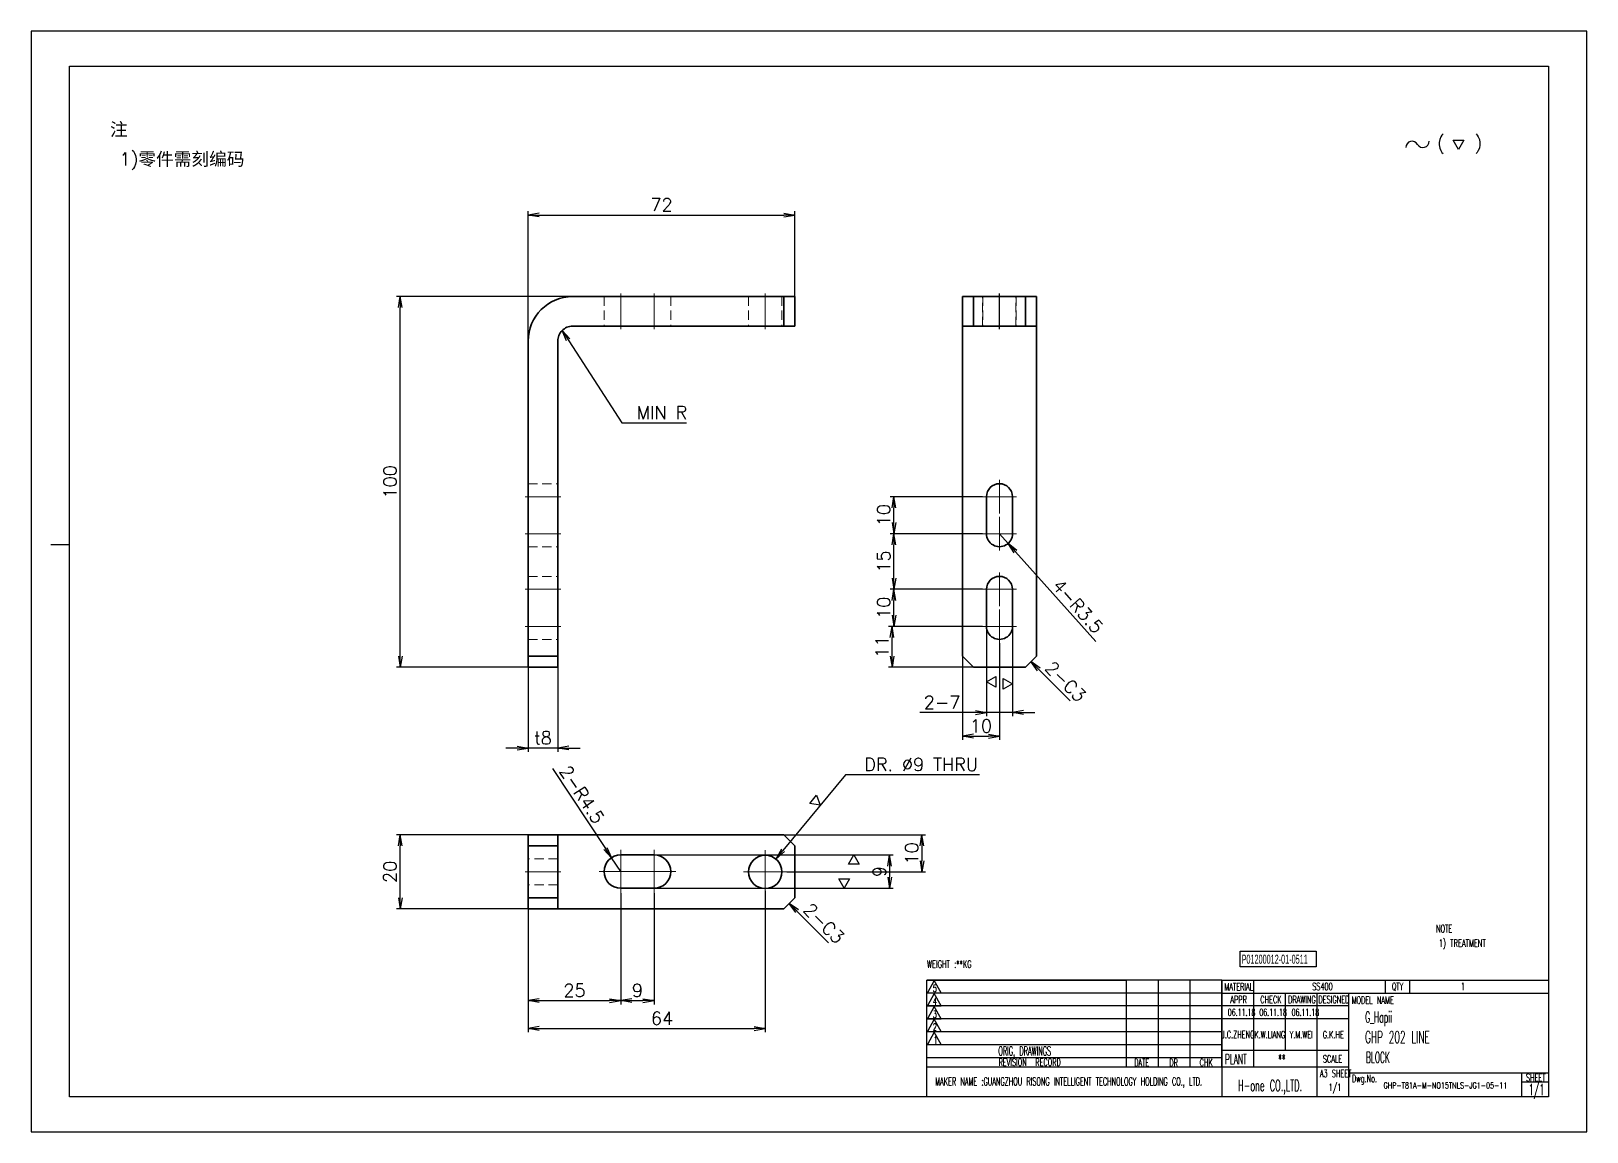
# Model space of a CAD drawing. Header units: millimetres. Extents: x 9439 to 18429, y 1498 to 3280.
# Drawn here: x 15375.5 to 15795.5, y 1498.1 to 1795.1 of the extents above; entities that cross this region are included whole.
import ezdxf
from ezdxf.enums import TextEntityAlignment as Align

# ---------------------------------------------------------------- set-up
doc = ezdxf.new("R2010")
doc.units = ezdxf.units.MM
doc.linetypes.add('CENTER-HOKUTO', pattern=[23, 20, -1, 1, -1])
doc.linetypes.add('HIDDEN-HOKUTO', pattern=[3.8, 2.5, -1.3])
doc.layers.add('AM_7', color=2, linetype='CENTER-HOKUTO', lineweight=30)
doc.layers.add('AM_HID', color=1, linetype='HIDDEN-HOKUTO', lineweight=25)
doc.layers.add('title_frame', color=7, linetype='Continuous')
doc.layers.add('word_dim', color=253, linetype='Continuous')
doc.styles.add('MX_NOTE_STANDARD', font='txt.shx', dxfattribs={"bigfont": 'bigfont.shx'})
doc.styles.get("Standard").update_dxf_attribs({"font": 'romans.shx', "bigfont": 'bigfont.shx'})
doc.dimstyles.new('RS1-1', dxfattribs={"dimtxt": 3.5, "dimasz": 3, "dimexe": 1, "dimexo": 0, "dimgap": 1, "dimtad": 3, "dimdsep": 46, "dimtxsty": 'Standard', "dimblk1": 'OPEN', "dimblk2": 'OPEN', "dimsah": 1, "dimcen": 0, "dimclrd": 256, "dimclre": 256, "dimclrt": 3, "dimazin": 2, "dimtfac": 1, "dimtmove": 0, "dimatfit": 3, "dimldrblk": 'OPEN', "dimfxl": 0, "dimtolj": 1, "dimtzin": 0, "dimarcsym": 0})

# ---------------------------------------------------------------- blocks, each defined once
blk = doc.blocks.new('A$C404331B6')
at = {"layer": 'title_frame'}
for p, q in [((0, -31.5), (0, 0)), ((0, 0), (53.9, 0)), ((79.62, 0), (0, 0)), ((53.9, -23.5), (53.9, 0)), ((62.48, -23.5), (62.48, 0)), ((62.48, -23.5), (62.48, 0)), ((71.05, -23.5), (71.05, 0)), ((71.05, -23.5), (71.05, 0)), ((79.62, 0), (79.62, -31.5)), ((79.62, 0), (167.83, 0)), ((88.2, -23.5), (88.2, 0)), ((123.73, 0), (123.73, -3.5)), ((130.3, 0), (130.3, -3.5)), ((53.9, -3.5), (0, -3.5)), ((79.62, -3.5), (0, -3.5)), ((1.98, -0.12), (0.1, -3.45)), ((0.1, -3.45), (3.86, -3.45)), ((1.98, -3.6), (0.1, -6.92)), ((3.86, -3.45), (1.98, -0.12)), ((3.86, -6.92), (1.98, -3.6)), ((79.62, -3.5), (167.83, -3.5)), ((96.78, -18.9), (96.78, -3.5)), ((105.35, -31.5), (105.35, -3.5)), ((113.92, -31.5), (113.92, -3.5)), ((53.9, -7), (0, -7)), ((79.62, -7), (0, -7)), ((0.1, -6.92), (3.86, -6.92)), ((1.98, -7.13), (0.1, -10.45)), ((3.86, -10.45), (1.98, -7.13)), ((113.92, -7), (79.62, -7)), ((53.9, -10.5), (0, -10.5)), ((79.62, -10.5), (0, -10.5)), ((0.1, -10.45), (3.86, -10.45)), ((1.98, -10.54), (0.1, -13.87)), ((3.86, -13.87), (1.98, -10.54)), ((113.92, -10.5), (79.62, -10.5)), ((53.9, -14), (0, -14)), ((79.62, -14), (0, -14)), ((0.1, -13.87), (3.86, -13.87)), ((1.98, -14.07), (0.1, -17.4)), ((3.86, -17.4), (1.98, -14.07)), ((53.9, -17.5), (0, -17.5)), ((79.62, -17.5), (0, -17.5)), ((53.9, -21), (0, -21)), ((79.62, -21), (0, -21)), ((0.1, -17.4), (3.86, -17.4)), ((79.62, -18.9), (113.92, -18.9)), ((79.62, -23.5), (0, -23.5)), ((113.92, -23.5), (79.62, -23.5)), ((113.92, -25), (167.83, -25)), ((160.48, -25), (160.48, -31.5)), ((160.48, -27.5), (167.83, -27.5)), ((167.83, -31.5), (0, -31.5))]:
    blk.add_line(p, q, dxfattribs=at)
at = {"layer": 'title_frame', "color": 3, "style": 'MX_NOTE_STANDARD', "width": 0.5341}
for s, height, p in [('5', 1.92, (1.59, -3.22)), ('MATERIAL', 1.973, (80.3, -2.79)), ('QTY', 1.973, (125.5, -2.7)), ('4', 1.92, (1.59, -6.7)), ('3', 1.92, (1.59, -10.23)), ('APPR', 1.973, (81.89, -6.26)), ('CHECK', 1.973, (89.99, -6.26)), ('DRAWING', 1.973, (97.51, -6.26)), ('DESIGNED', 1.973, (105.7, -6.26)), ('MODEL NAME', 1.973, (114.63, -6.41)), ('2', 1.92, (1.59, -13.64)), ('1', 1.92, (1.78, -17.17)), ('ORIG, DRAWINGS', 2.4112, (19.27, -20.34)), ('PLANT', 2.74, (80.46, -22.73)), ('SCALE', 1.973, (106.88, -22.28)), ('REVISION  RECORD', 1.9728, (19.32, -23.18)), ('DATE', 1.973, (55.94, -23.26)), ('DR', 1.973, (65.43, -23.27)), ('CHK', 1.973, (73.61, -23.23)), ('MAKER NAME :GUANGZHOU RISONG INTELLIGENT TECHNOLOGY HOLDING CO., LTD.', 2.16, (2.22, -28.43)), ('Dwg.No.', 1.973, (114.71, -27.52)), ('SHEET', 1.973, (161.71, -27.29))]:
    blk.add_text(s, height=height, dxfattribs=at).set_placement(p)
blk = doc.blocks.new('shiage0')
at = {"layer": 'word_dim', "color": 3, "linetype": 'Continuous'}
for centre, start, end in [((1.69, 0), 30, 180), ((4.61, 1.69), 210, 0)]:
    blk.add_arc(centre, 1.69, start, end, dxfattribs=at)
blk = doc.blocks.new('12')
at = {"layer": 'title_frame', "color": 3, "linetype": 'Continuous'}
blk.add_lwpolyline([(20.46, 3.03), (19.01, 5.53), (21.9, 5.53)], close=True, dxfattribs=at)
blk.add_blockref('shiage0', (6.23, 3.56), dxfattribs=at)
blk.add_text('(   )', height=3.5, dxfattribs=at).set_placement((14.64, 3.08))
blk = doc.blocks.new('_Open')
at = {"color": 0, "lineweight": -2}
for p, q in [((-1, 0.17), (0, 0)), ((-1, -0.17), (0, 0)), ((0, 0), (-1, 0))]:
    blk.add_line(p, q, dxfattribs=at)
blk = doc.blocks.new('*D156')
at = {"layer": 'DEFPOINTS', "color": 0, "linetype": 'Continuous', "ltscale": 2}
for p in [(15475.18, 1723.51), (15525.42, 1723.51), (15513.7, 1623.51)]:
    blk.add_point(p, dxfattribs=at)
at = {"layer": 'word_dim', "linetype": 'Continuous', "lineweight": -2, "ltscale": 2}
for p, q in [((15525.42, 1723.51), (15474.18, 1723.51)), ((15475.18, 1626.51), (15475.18, 1720.51)), ((15513.7, 1623.51), (15474.18, 1623.51))]:
    blk.add_line(p, q, dxfattribs=at)
at = {"layer": 'word_dim', "linetype": 'Continuous', "lineweight": -2, "ltscale": 2, "xscale": 3, "yscale": 3, "zscale": 3}
for p, rotation in [((15475.18, 1723.51), 90), ((15475.18, 1623.51), 270)]:
    blk.add_blockref('_Open', p, dxfattribs=dict(at, rotation=rotation))
at = {"layer": 'word_dim', "color": 3, "linetype": 'Continuous', "ltscale": 2, "insert": (15472.43, 1673.51), "char_height": 3.5, "attachment_point": 5, "rotation": 90}
blk.add_mtext('\\A1;100', dxfattribs=at)
blk = doc.blocks.new('*D157')
at = {"layer": 'DEFPOINTS', "color": 0, "linetype": 'Continuous', "ltscale": 2}
for p in [(15581.7, 1745.51), (15581.7, 1723.51), (15509.7, 1664.8)]:
    blk.add_point(p, dxfattribs=at)
at = {"layer": 'word_dim', "linetype": 'Continuous', "lineweight": -2, "ltscale": 2}
for p, q in [((15509.7, 1664.8), (15509.7, 1746.51)), ((15512.7, 1745.51), (15578.7, 1745.51)), ((15581.7, 1723.51), (15581.7, 1746.51))]:
    blk.add_line(p, q, dxfattribs=at)
at = {"layer": 'word_dim', "linetype": 'Continuous', "lineweight": -2, "ltscale": 2, "xscale": 3, "yscale": 3, "zscale": 3, "rotation": 180}
blk.add_blockref('_Open', (15509.7, 1745.51), dxfattribs=at)
at = {"layer": 'word_dim', "linetype": 'Continuous', "lineweight": -2, "ltscale": 2, "xscale": 3, "yscale": 3, "zscale": 3}
blk.add_blockref('_Open', (15581.7, 1745.51), dxfattribs=at)
at = {"layer": 'word_dim', "color": 3, "linetype": 'Continuous', "ltscale": 2, "insert": (15545.7, 1748.26), "char_height": 3.5, "attachment_point": 5}
blk.add_mtext('\\A1;72', dxfattribs=at)
blk = doc.blocks.new('*D158')
at = {"layer": 'DEFPOINTS', "color": 0, "linetype": 'Continuous', "ltscale": 2}
for p in [(15509.7, 1623.51), (15517.7, 1623.51), (15509.7, 1601.69)]:
    blk.add_point(p, dxfattribs=at)
at = {"layer": 'word_dim', "linetype": 'Continuous', "lineweight": -2, "ltscale": 2}
for p, q in [((15509.7, 1623.51), (15509.7, 1600.69)), ((15517.7, 1623.51), (15517.7, 1600.69)), ((15506.7, 1601.69), (15503.7, 1601.69)), ((15517.7, 1601.69), (15509.7, 1601.69)), ((15520.7, 1601.69), (15523.7, 1601.69))]:
    blk.add_line(p, q, dxfattribs=at)
at = {"layer": 'word_dim', "linetype": 'Continuous', "lineweight": -2, "ltscale": 2, "xscale": 3, "yscale": 3, "zscale": 3}
blk.add_blockref('_Open', (15509.7, 1601.69), dxfattribs=at)
at = {"layer": 'word_dim', "linetype": 'Continuous', "lineweight": -2, "ltscale": 2, "xscale": 3, "yscale": 3, "zscale": 3, "rotation": 180}
blk.add_blockref('_Open', (15517.7, 1601.69), dxfattribs=at)
at = {"layer": 'word_dim', "color": 3, "linetype": 'Continuous', "ltscale": 2, "insert": (15513.7, 1604.44), "char_height": 3.5, "attachment_point": 5}
blk.add_mtext('\\A1;t8', dxfattribs=at)
blk = doc.blocks.new('*D159')
at = {"layer": 'DEFPOINTS', "color": 0, "linetype": 'Continuous', "ltscale": 2}
for p in [(15636.94, 1629.96), (15626.94, 1626.51), (15636.94, 1604.9)]:
    blk.add_point(p, dxfattribs=at)
at = {"layer": 'word_dim', "linetype": 'Continuous', "lineweight": -2, "ltscale": 2}
for p, q in [((15636.94, 1629.96), (15636.94, 1603.9)), ((15626.94, 1626.51), (15626.94, 1603.9)), ((15629.94, 1604.9), (15633.94, 1604.9))]:
    blk.add_line(p, q, dxfattribs=at)
at = {"layer": 'word_dim', "linetype": 'Continuous', "lineweight": -2, "ltscale": 2, "xscale": 3, "yscale": 3, "zscale": 3, "rotation": 180}
blk.add_blockref('_Open', (15626.94, 1604.9), dxfattribs=at)
at = {"layer": 'word_dim', "linetype": 'Continuous', "lineweight": -2, "ltscale": 2, "xscale": 3, "yscale": 3, "zscale": 3}
blk.add_blockref('_Open', (15636.94, 1604.9), dxfattribs=at)
at = {"layer": 'word_dim', "color": 3, "linetype": 'Continuous', "ltscale": 2, "insert": (15631.94, 1607.65), "char_height": 3.5, "attachment_point": 5}
blk.add_mtext('\\A1;10', dxfattribs=at)
blk = doc.blocks.new('*D160')
at = {"layer": 'DEFPOINTS', "color": 0, "linetype": 'Continuous', "ltscale": 2}
for p in [(15607.95, 1634.51), (15632.39, 1634.51), (15629.94, 1623.51)]:
    blk.add_point(p, dxfattribs=at)
at = {"layer": 'word_dim', "linetype": 'Continuous', "lineweight": -2, "ltscale": 2}
for p, q in [((15632.39, 1634.51), (15606.95, 1634.51)), ((15607.95, 1626.51), (15607.95, 1631.51)), ((15629.94, 1623.51), (15606.95, 1623.51))]:
    blk.add_line(p, q, dxfattribs=at)
at = {"layer": 'word_dim', "linetype": 'Continuous', "lineweight": -2, "ltscale": 2, "xscale": 3, "yscale": 3, "zscale": 3}
for p, rotation in [((15607.95, 1634.51), 90), ((15607.95, 1623.51), 270)]:
    blk.add_blockref('_Open', p, dxfattribs=dict(at, rotation=rotation))
at = {"layer": 'word_dim', "color": 3, "linetype": 'Continuous', "ltscale": 2, "insert": (15605.2, 1629.01), "char_height": 3.5, "attachment_point": 5, "rotation": 90}
blk.add_mtext('\\A1;11', dxfattribs=at)
blk = doc.blocks.new('*D161')
at = {"layer": 'DEFPOINTS', "color": 0, "linetype": 'Continuous', "ltscale": 2}
for p in [(15608.45, 1644.51), (15632.39, 1644.51), (15632.39, 1634.51)]:
    blk.add_point(p, dxfattribs=at)
at = {"layer": 'word_dim', "linetype": 'Continuous', "lineweight": -2, "ltscale": 2}
for p, q in [((15632.39, 1644.51), (15607.45, 1644.51)), ((15608.45, 1637.51), (15608.45, 1641.51)), ((15632.39, 1634.51), (15607.45, 1634.51))]:
    blk.add_line(p, q, dxfattribs=at)
at = {"layer": 'word_dim', "linetype": 'Continuous', "lineweight": -2, "ltscale": 2, "xscale": 3, "yscale": 3, "zscale": 3}
for p, rotation in [((15608.45, 1644.51), 90), ((15608.45, 1634.51), 270)]:
    blk.add_blockref('_Open', p, dxfattribs=dict(at, rotation=rotation))
at = {"layer": 'word_dim', "color": 3, "linetype": 'Continuous', "ltscale": 2, "insert": (15605.7, 1639.51), "char_height": 3.5, "attachment_point": 5, "rotation": 90}
blk.add_mtext('\\A1;10', dxfattribs=at)
blk = doc.blocks.new('*D162')
at = {"layer": 'DEFPOINTS', "color": 0, "linetype": 'Continuous', "ltscale": 2}
for p in [(15608.45, 1659.51), (15632.39, 1659.51), (15632.39, 1644.51)]:
    blk.add_point(p, dxfattribs=at)
at = {"layer": 'word_dim', "linetype": 'Continuous', "lineweight": -2, "ltscale": 2}
for p, q in [((15632.39, 1659.51), (15607.45, 1659.51)), ((15608.45, 1647.51), (15608.45, 1656.51)), ((15632.39, 1644.51), (15607.45, 1644.51))]:
    blk.add_line(p, q, dxfattribs=at)
at = {"layer": 'word_dim', "linetype": 'Continuous', "lineweight": -2, "ltscale": 2, "xscale": 3, "yscale": 3, "zscale": 3}
for p, rotation in [((15608.45, 1659.51), 90), ((15608.45, 1644.51), 270)]:
    blk.add_blockref('_Open', p, dxfattribs=dict(at, rotation=rotation))
at = {"layer": 'word_dim', "color": 3, "linetype": 'Continuous', "ltscale": 2, "insert": (15605.7, 1652.01), "char_height": 3.5, "attachment_point": 5, "rotation": 90}
blk.add_mtext('\\A1;15', dxfattribs=at)
blk = doc.blocks.new('*D163')
at = {"layer": 'DEFPOINTS', "color": 0, "linetype": 'Continuous', "ltscale": 2}
for p in [(15608.45, 1669.51), (15632.39, 1669.51), (15632.39, 1659.51)]:
    blk.add_point(p, dxfattribs=at)
at = {"layer": 'word_dim', "linetype": 'Continuous', "lineweight": -2, "ltscale": 2}
for p, q in [((15632.39, 1669.51), (15607.45, 1669.51)), ((15608.45, 1662.51), (15608.45, 1666.51)), ((15632.39, 1659.51), (15607.45, 1659.51))]:
    blk.add_line(p, q, dxfattribs=at)
at = {"layer": 'word_dim', "linetype": 'Continuous', "lineweight": -2, "ltscale": 2, "xscale": 3, "yscale": 3, "zscale": 3}
for p, rotation in [((15608.45, 1669.51), 90), ((15608.45, 1659.51), 270)]:
    blk.add_blockref('_Open', p, dxfattribs=dict(at, rotation=rotation))
at = {"layer": 'word_dim', "color": 3, "linetype": 'Continuous', "ltscale": 2, "insert": (15605.7, 1664.51), "char_height": 3.5, "attachment_point": 5, "rotation": 90}
blk.add_mtext('\\A1;10', dxfattribs=at)
blk = doc.blocks.new('*D164')
at = {"layer": 'DEFPOINTS', "color": 0, "linetype": 'Continuous', "ltscale": 2}
for p in [(15636.94, 1659.51), (15639.27, 1656.9)]:
    blk.add_point(p, dxfattribs=at)
at = {"layer": 'word_dim', "linetype": 'Continuous', "lineweight": -2, "ltscale": 2}
for p, q in [((15636.94, 1659.51), (15639.27, 1656.9)), ((15662.92, 1630.46), (15641.27, 1654.66))]:
    blk.add_line(p, q, dxfattribs=at)
at = {"layer": 'word_dim', "linetype": 'Continuous', "lineweight": -2, "ltscale": 2, "xscale": 3, "yscale": 3, "zscale": 3, "rotation": 131.7998130804722}
blk.add_blockref('_Open', (15639.27, 1656.9), dxfattribs=at)
at = {"layer": 'word_dim', "color": 3, "linetype": 'Continuous', "ltscale": 2, "insert": (15658.13, 1639.93), "char_height": 3.5, "attachment_point": 5, "rotation": 311.7998}
blk.add_mtext('\\A1;4-R3.5', dxfattribs=at)
blk = doc.blocks.new('*D165')
at = {"layer": 'DEFPOINTS', "color": 0, "linetype": 'Continuous', "ltscale": 2}
for p in [(15633.44, 1634.51), (15640.44, 1634.51), (15640.44, 1611.28)]:
    blk.add_point(p, dxfattribs=at)
at = {"layer": 'word_dim', "linetype": 'Continuous', "lineweight": -2, "ltscale": 2}
for p, q in [((15633.44, 1634.51), (15633.44, 1610.28)), ((15640.44, 1634.51), (15640.44, 1610.28)), ((15630.44, 1611.28), (15615.44, 1611.28)), ((15640.44, 1611.28), (15633.44, 1611.28)), ((15643.44, 1611.28), (15646.44, 1611.28))]:
    blk.add_line(p, q, dxfattribs=at)
at = {"layer": 'word_dim', "linetype": 'Continuous', "lineweight": -2, "ltscale": 2, "xscale": 3, "yscale": 3, "zscale": 3}
blk.add_blockref('_Open', (15633.44, 1611.28), dxfattribs=at)
at = {"layer": 'word_dim', "linetype": 'Continuous', "lineweight": -2, "ltscale": 2, "xscale": 3, "yscale": 3, "zscale": 3, "rotation": 180}
blk.add_blockref('_Open', (15640.44, 1611.28), dxfattribs=at)
at = {"layer": 'word_dim', "color": 3, "linetype": 'Continuous', "ltscale": 2, "insert": (15621.44, 1614.03), "char_height": 3.5, "attachment_point": 5}
blk.add_mtext('\\A1;2-7', dxfattribs=at)
blk = doc.blocks.new('*D166')
at = {"layer": 'DEFPOINTS', "color": 0, "linetype": 'Continuous', "ltscale": 2}
for p in [(15475.18, 1578.27), (15513.7, 1578.27), (15511.86, 1558.27)]:
    blk.add_point(p, dxfattribs=at)
at = {"layer": 'word_dim', "linetype": 'Continuous', "lineweight": -2, "ltscale": 2}
for p, q in [((15513.7, 1578.27), (15474.18, 1578.27)), ((15475.18, 1561.27), (15475.18, 1575.27)), ((15511.86, 1558.27), (15474.18, 1558.27))]:
    blk.add_line(p, q, dxfattribs=at)
at = {"layer": 'word_dim', "linetype": 'Continuous', "lineweight": -2, "ltscale": 2, "xscale": 3, "yscale": 3, "zscale": 3}
for p, rotation in [((15475.18, 1578.27), 90), ((15475.18, 1558.27), 270)]:
    blk.add_blockref('_Open', p, dxfattribs=dict(at, rotation=rotation))
at = {"layer": 'word_dim', "color": 3, "linetype": 'Continuous', "ltscale": 2, "insert": (15472.43, 1568.27), "char_height": 3.5, "attachment_point": 5, "rotation": 90}
blk.add_mtext('\\A1;20', dxfattribs=at)
blk = doc.blocks.new('*D167')
at = {"layer": 'DEFPOINTS', "color": 0, "linetype": 'Continuous', "ltscale": 2}
for p in [(15534.7, 1562.5), (15509.7, 1559.77), (15534.7, 1533.53)]:
    blk.add_point(p, dxfattribs=at)
at = {"layer": 'word_dim', "linetype": 'Continuous', "lineweight": -2, "ltscale": 2}
for p, q in [((15534.7, 1562.5), (15534.7, 1532.53)), ((15509.7, 1559.77), (15509.7, 1532.53)), ((15512.7, 1533.53), (15531.7, 1533.53))]:
    blk.add_line(p, q, dxfattribs=at)
at = {"layer": 'word_dim', "linetype": 'Continuous', "lineweight": -2, "ltscale": 2, "xscale": 3, "yscale": 3, "zscale": 3, "rotation": 180}
blk.add_blockref('_Open', (15509.7, 1533.53), dxfattribs=at)
at = {"layer": 'word_dim', "linetype": 'Continuous', "lineweight": -2, "ltscale": 2, "xscale": 3, "yscale": 3, "zscale": 3}
blk.add_blockref('_Open', (15534.7, 1533.53), dxfattribs=at)
at = {"layer": 'word_dim', "color": 3, "linetype": 'Continuous', "ltscale": 2, "insert": (15522.2, 1536.28), "char_height": 3.5, "attachment_point": 5}
blk.add_mtext('\\A1;25', dxfattribs=at)
blk = doc.blocks.new('*D168')
at = {"layer": 'DEFPOINTS', "color": 0, "linetype": 'Continuous', "ltscale": 2}
for p in [(15534.7, 1562.5), (15543.7, 1562.5), (15543.7, 1533.53)]:
    blk.add_point(p, dxfattribs=at)
at = {"layer": 'word_dim', "linetype": 'Continuous', "lineweight": -2, "ltscale": 2}
for p, q in [((15534.7, 1562.5), (15534.7, 1532.53)), ((15543.7, 1562.5), (15543.7, 1532.53)), ((15537.7, 1533.53), (15540.7, 1533.53))]:
    blk.add_line(p, q, dxfattribs=at)
at = {"layer": 'word_dim', "linetype": 'Continuous', "lineweight": -2, "ltscale": 2, "xscale": 3, "yscale": 3, "zscale": 3, "rotation": 180}
blk.add_blockref('_Open', (15534.7, 1533.53), dxfattribs=at)
at = {"layer": 'word_dim', "linetype": 'Continuous', "lineweight": -2, "ltscale": 2, "xscale": 3, "yscale": 3, "zscale": 3}
blk.add_blockref('_Open', (15543.7, 1533.53), dxfattribs=at)
at = {"layer": 'word_dim', "color": 3, "linetype": 'Continuous', "ltscale": 2, "insert": (15539.2, 1536.28), "char_height": 3.5, "attachment_point": 5}
blk.add_mtext('\\A1;9', dxfattribs=at)
blk = doc.blocks.new('*D169')
at = {"layer": 'DEFPOINTS', "color": 0, "linetype": 'Continuous', "ltscale": 2}
for p in [(15573.7, 1563.15), (15509.7, 1559.77), (15573.7, 1526)]:
    blk.add_point(p, dxfattribs=at)
at = {"layer": 'word_dim', "linetype": 'Continuous', "lineweight": -2, "ltscale": 2}
for p, q in [((15573.7, 1563.15), (15573.7, 1525)), ((15509.7, 1559.77), (15509.7, 1525)), ((15512.7, 1526), (15570.7, 1526))]:
    blk.add_line(p, q, dxfattribs=at)
at = {"layer": 'word_dim', "linetype": 'Continuous', "lineweight": -2, "ltscale": 2, "xscale": 3, "yscale": 3, "zscale": 3, "rotation": 180}
blk.add_blockref('_Open', (15509.7, 1526), dxfattribs=at)
at = {"layer": 'word_dim', "linetype": 'Continuous', "lineweight": -2, "ltscale": 2, "xscale": 3, "yscale": 3, "zscale": 3}
blk.add_blockref('_Open', (15573.7, 1526), dxfattribs=at)
at = {"layer": 'word_dim', "color": 3, "linetype": 'Continuous', "ltscale": 2, "insert": (15545.83, 1528.75), "char_height": 3.5, "attachment_point": 5}
blk.add_mtext('\\A1;64', dxfattribs=at)
blk = doc.blocks.new('*D170')
at = {"layer": 'DEFPOINTS', "color": 0, "linetype": 'Continuous', "ltscale": 2}
for p in [(15578.7, 1578.27), (15579.55, 1568.27), (15616.01, 1568.27)]:
    blk.add_point(p, dxfattribs=at)
at = {"layer": 'word_dim', "linetype": 'Continuous', "lineweight": -2, "ltscale": 2}
for p, q in [((15578.7, 1578.27), (15617.01, 1578.27)), ((15616.01, 1575.27), (15616.01, 1571.27)), ((15579.55, 1568.27), (15617.01, 1568.27))]:
    blk.add_line(p, q, dxfattribs=at)
at = {"layer": 'word_dim', "linetype": 'Continuous', "lineweight": -2, "ltscale": 2, "xscale": 3, "yscale": 3, "zscale": 3}
for p, rotation in [((15616.01, 1578.27), 90), ((15616.01, 1568.27), 270)]:
    blk.add_blockref('_Open', p, dxfattribs=dict(at, rotation=rotation))
at = {"layer": 'word_dim', "color": 3, "linetype": 'Continuous', "ltscale": 2, "insert": (15613.26, 1573.27), "char_height": 3.5, "attachment_point": 5, "rotation": 90}
blk.add_mtext('\\A1;10', dxfattribs=at)
blk = doc.blocks.new('*D171')
at = {"layer": 'DEFPOINTS', "color": 0, "linetype": 'Continuous', "ltscale": 2}
for p in [(15532.21, 1572.1), (15534.7, 1568.35)]:
    blk.add_point(p, dxfattribs=at)
at = {"layer": 'word_dim', "linetype": 'Continuous', "lineweight": -2, "ltscale": 2}
for p, q in [((15516.25, 1596.17), (15530.55, 1574.6)), ((15534.7, 1568.35), (15532.21, 1572.1))]:
    blk.add_line(p, q, dxfattribs=at)
at = {"layer": 'word_dim', "linetype": 'Continuous', "lineweight": -2, "ltscale": 2, "xscale": 3, "yscale": 3, "zscale": 3, "rotation": 303.5488222479599}
blk.add_blockref('_Open', (15532.21, 1572.1), dxfattribs=at)
at = {"layer": 'word_dim', "color": 3, "linetype": 'Continuous', "ltscale": 2, "insert": (15524.21, 1589.14), "char_height": 3.5, "attachment_point": 5, "rotation": 303.5488}
blk.add_mtext('\\A1;2-R4.5', dxfattribs=at)
blk = doc.blocks.new('*D172')
at = {"layer": 'DEFPOINTS', "color": 0, "linetype": 'Continuous', "ltscale": 2}
for p in [(15543.7, 1572.85), (15543.7, 1563.85), (15607.28, 1563.85)]:
    blk.add_point(p, dxfattribs=at)
at = {"layer": 'word_dim', "linetype": 'Continuous', "lineweight": -2, "ltscale": 2}
for p, q in [((15543.7, 1572.85), (15608.28, 1572.85)), ((15607.28, 1569.85), (15607.28, 1566.85)), ((15543.7, 1563.85), (15608.28, 1563.85))]:
    blk.add_line(p, q, dxfattribs=at)
at = {"layer": 'word_dim', "linetype": 'Continuous', "lineweight": -2, "ltscale": 2, "xscale": 3, "yscale": 3, "zscale": 3}
for p, rotation in [((15607.28, 1572.85), 90), ((15607.28, 1563.85), 270)]:
    blk.add_blockref('_Open', p, dxfattribs=dict(at, rotation=rotation))
at = {"layer": 'word_dim', "color": 3, "linetype": 'Continuous', "ltscale": 2, "insert": (15604.53, 1568.35), "char_height": 3.5, "attachment_point": 5, "rotation": 90}
blk.add_mtext('\\A1;9', dxfattribs=at)
blk = doc.blocks.new('*D173')
at = {"layer": 'DEFPOINTS', "color": 0, "linetype": 'Continuous', "ltscale": 2}
for p in [(15576.56, 1571.74), (15570.84, 1564.8)]:
    blk.add_point(p, dxfattribs=at)
at = {"layer": 'word_dim', "linetype": 'Continuous', "lineweight": -2, "ltscale": 2}
for p, q in [((15595.34, 1594.5), (15578.47, 1574.05)), ((15631.54, 1594.5), (15595.34, 1594.5))]:
    blk.add_line(p, q, dxfattribs=at)
at = {"layer": 'word_dim', "linetype": 'Continuous', "lineweight": -2, "ltscale": 2, "xscale": 3, "yscale": 3, "zscale": 3, "rotation": 230.4779718164627}
blk.add_blockref('_Open', (15576.56, 1571.74), dxfattribs=at)
at = {"layer": 'word_dim', "color": 3, "linetype": 'Continuous', "ltscale": 2, "insert": (15615.77, 1597.25), "char_height": 3.5, "attachment_point": 5}
blk.add_mtext('\\A1;DR. ∅9 THRU', dxfattribs=at)
blk = doc.blocks.new('shiage1')
at = {"layer": 'word_dim', "color": 3, "linetype": 'Continuous'}
for p, q in [((0, 0), (-1.44, 2.5)), ((-1.44, 2.5), (1.44, 2.5)), ((1.44, 2.5), (0, 0))]:
    blk.add_line(p, q, dxfattribs=at)

msp = doc.modelspace()

# ---------------------------------------------------------------- linework, layer by layer
at = {"color": 7, "lineweight": 35}
for p, q in [((15521.7, 1723.508), (15578.7, 1723.508)), ((15521.7, 1715.508), (15578.7, 1715.508)), ((15509.7, 1626.508), (15509.7, 1711.508)), ((15517.7, 1626.508), (15517.7, 1711.508)), ((15626.94, 1626.508), (15626.94, 1711.508)), ((15646.94, 1626.508), (15646.94, 1711.508)), ((15521.7, 1578.268), (15578.7, 1578.268)), ((15521.7, 1558.268), (15578.7, 1558.268))]:
    msp.add_line(p, q, dxfattribs=at)
at = {"color": 7, "lineweight": 35, "ltscale": 0.2}
for p, q in [((15578.7, 1715.508), (15578.7, 1723.508)), ((15581.7, 1715.508), (15581.7, 1723.508)), ((15626.94, 1715.508), (15626.94, 1723.508)), ((15629.94, 1715.508), (15629.94, 1723.508)), ((15643.94, 1715.508), (15643.94, 1723.508)), ((15646.94, 1715.508), (15646.94, 1723.508)), ((15509.7, 1626.508), (15517.7, 1626.508)), ((15509.7, 1623.508), (15517.7, 1623.508)), ((15509.7, 1578.268), (15517.7, 1578.268)), ((15509.7, 1575.268), (15517.7, 1575.268)), ((15509.7, 1561.268), (15517.7, 1561.268)), ((15509.7, 1558.268), (15517.7, 1558.268))]:
    msp.add_line(p, q, dxfattribs=at)
at = {"color": 7, "lineweight": 35, "ltscale": 0.075}
for p, q in [((15581.7, 1723.508), (15578.7, 1723.508)), ((15629.94, 1723.508), (15626.94, 1723.508)), ((15646.94, 1723.508), (15643.94, 1723.508)), ((15578.7, 1715.508), (15581.7, 1715.508)), ((15626.94, 1715.508), (15629.94, 1715.508)), ((15643.94, 1715.508), (15646.94, 1715.508)), ((15509.7, 1623.508), (15509.7, 1626.508)), ((15517.7, 1623.508), (15517.7, 1626.508)), ((15509.7, 1575.268), (15509.7, 1578.268)), ((15517.7, 1575.268), (15517.7, 1578.268)), ((15509.7, 1561.268), (15509.7, 1558.268)), ((15517.7, 1561.268), (15517.7, 1558.268))]:
    msp.add_line(p, q, dxfattribs=at)
at = {"color": 7, "lineweight": 35, "ltscale": 0.35}
for p, q in [((15629.94, 1723.508), (15643.94, 1723.508)), ((15643.94, 1715.508), (15629.94, 1715.508)), ((15643.94, 1623.508), (15629.94, 1623.508)), ((15509.7, 1575.268), (15509.7, 1561.268)), ((15517.7, 1561.268), (15517.7, 1575.268)), ((15581.7, 1561.268), (15581.7, 1575.268))]:
    msp.add_line(p, q, dxfattribs=at)
at = {"color": 7, "lineweight": 35, "ltscale": 0.1}
for p, q in [((15626.94, 1711.508), (15626.94, 1715.508)), ((15646.94, 1711.508), (15646.94, 1715.508)), ((15517.7, 1578.268), (15521.7, 1578.268)), ((15517.7, 1558.268), (15521.7, 1558.268))]:
    msp.add_line(p, q, dxfattribs=at)
at = {"color": 7, "lineweight": 35, "ltscale": 0.25}
for p, q in [((15633.44, 1659.508), (15633.44, 1669.508)), ((15640.44, 1669.508), (15640.44, 1659.508)), ((15633.44, 1634.508), (15633.44, 1644.508)), ((15640.44, 1644.508), (15640.44, 1634.508))]:
    msp.add_line(p, q, dxfattribs=at)
at = {"color": 7, "lineweight": 35, "ltscale": 0.106066}
for p, q in [((15629.94, 1623.508), (15626.94, 1626.508)), ((15643.94, 1623.508), (15646.94, 1626.508)), ((15578.7, 1578.268), (15581.7, 1575.268)), ((15581.7, 1561.268), (15578.7, 1558.268))]:
    msp.add_line(p, q, dxfattribs=at)
at = {"color": 7, "lineweight": 35, "ltscale": 0.225}
for p, q in [((15534.7, 1572.849), (15543.7, 1572.849)), ((15543.7, 1563.849), (15534.7, 1563.849))]:
    msp.add_line(p, q, dxfattribs=at)
at = {"color": 7, "lineweight": 35}
msp.add_circle((15573.7, 1568.268), 4.5, dxfattribs=at)
for centre, radius, start, end in [((15521.7, 1711.508), 12, 90, 179.99999), ((15521.7, 1711.508), 4, 90, 180.00001), ((15636.94, 1669.508), 3.5, 0, 179.99999), ((15636.94, 1659.508), 3.5, 179.99999, 0), ((15636.94, 1644.508), 3.5, 0, 179.99999), ((15636.94, 1634.508), 3.5, 179.99999, 0), ((15534.7, 1568.349), 4.5, 90, 270), ((15543.7, 1568.349), 4.5, 270, 90)]:
    msp.add_arc(centre, radius, start, end, dxfattribs=at)
at = {"layer": 'AM_7', "color": 2, "lineweight": 13}
for p, q in [((15534.7, 1724.308), (15534.7, 1714.707)), ((15543.7, 1724.308), (15543.7, 1714.707)), ((15573.7, 1724.308), (15573.7, 1714.707)), ((15636.859, 1724.308), (15636.859, 1714.707)), ((15636.94, 1724.308), (15636.94, 1714.707)), ((15636.94, 1674.057), (15636.94, 1664.958)), ((15508.9, 1669.508), (15518.5, 1669.508)), ((15641.49, 1669.508), (15632.39, 1669.508)), ((15636.94, 1664.057), (15636.94, 1654.958)), ((15508.9, 1659.508), (15518.5, 1659.508)), ((15641.49, 1659.508), (15632.39, 1659.508)), ((15636.94, 1649.057), (15636.94, 1639.958)), ((15508.9, 1644.508), (15518.5, 1644.508)), ((15641.49, 1644.508), (15632.39, 1644.508)), ((15636.94, 1639.057), (15636.94, 1629.958)), ((15508.9, 1634.508), (15518.5, 1634.508)), ((15641.49, 1634.508), (15632.39, 1634.508)), ((15534.7, 1574.199), (15534.7, 1562.499)), ((15543.7, 1574.199), (15543.7, 1562.499)), ((15573.7, 1574.118), (15573.7, 1562.418)), ((15508.9, 1568.268), (15518.5, 1568.268)), ((15540.55, 1568.349), (15528.85, 1568.349)), ((15549.55, 1568.349), (15537.85, 1568.349)), ((15579.55, 1568.268), (15567.85, 1568.268))]:
    msp.add_line(p, q, dxfattribs=at)
at = {"layer": 'AM_HID', "color": 1, "lineweight": 13}
for p, q in [((15530.2, 1723.508), (15530.2, 1715.508)), ((15548.2, 1723.508), (15548.2, 1715.508)), ((15569.2, 1723.508), (15569.2, 1715.508)), ((15578.2, 1723.508), (15578.2, 1715.508)), ((15578.7, 1715.508), (15578.7, 1723.508)), ((15632.359, 1715.508), (15632.359, 1723.508)), ((15632.44, 1723.508), (15632.44, 1715.508)), ((15641.359, 1715.508), (15641.359, 1723.508)), ((15641.44, 1723.508), (15641.44, 1715.508)), ((15509.7, 1673.008), (15517.7, 1673.008)), ((15509.7, 1656.008), (15517.7, 1656.008)), ((15509.7, 1648.008), (15517.7, 1648.008)), ((15509.7, 1631.008), (15517.7, 1631.008)), ((15509.7, 1626.508), (15517.7, 1626.508)), ((15517.7, 1571.768), (15509.7, 1571.768)), ((15517.7, 1564.768), (15509.7, 1564.768))]:
    msp.add_line(p, q, dxfattribs=at)
at = {"layer": 'title_frame'}
for p, q in [((15380.839, 1656.621), (15385.839, 1656.621)), ((15701.886, 1546.895), (15722.414, 1546.895)), ((15701.886, 1542.694), (15701.886, 1546.895)), ((15722.414, 1546.895), (15722.414, 1542.694)), ((15722.414, 1542.694), (15701.886, 1542.694)), ((15696.989, 1539.084), (15696.989, 1535.584)), ((15696.989, 1515.584), (15696.989, 1539.084)), ((15696.989, 1539.084), (15696.989, 1507.584)), ((15785.189, 1507.584), (15731.289, 1507.584)), ((15785.189, 1507.584), (15731.289, 1507.584))]:
    msp.add_line(p, q, dxfattribs=at)
at = {"layer": 'title_frame', "color": 4}
msp.add_lwpolyline([(15795.514, 1795.121), (15375.514, 1795.121), (15375.514, 1498.121), (15795.514, 1498.121)], close=True, dxfattribs=at)
at = {"layer": 'title_frame'}
msp.add_lwpolyline([(15385.839, 1785.659), (15785.189, 1785.659), (15785.189, 1507.584), (15385.839, 1507.584)], close=True, dxfattribs=at)
at = {"layer": 'word_dim', "color": 3, "linetype": 'Continuous', "ltscale": 2}
for points in [[(15633.44, 1619.57), (15635.943, 1621.015), (15635.943, 1618.125)], [(15640.44, 1618.975), (15637.937, 1617.53), (15637.937, 1620.42)], [(15597.601, 1572.849), (15599.046, 1570.346), (15596.156, 1570.346)], [(15594.982, 1563.849), (15593.537, 1566.352), (15596.427, 1566.352)]]:
    msp.add_lwpolyline(points, close=True, dxfattribs=at)

# ---------------------------------------------------------------- block references
at = {"layer": 'word_dim', "linetype": 'Continuous', "ltscale": 2}
msp.add_blockref('12', (15740.408, 1760.159), dxfattribs=at)
at = {"layer": 'word_dim', "color": 3, "linetype": 'Continuous', "ltscale": 2, "rotation": 50.47797181645003}
msp.add_blockref('shiage1', (15588.552, 1586.27), dxfattribs=at)
at = {"layer": 'word_dim', "ltscale": 2}
msp.add_blockref('A$C404331B6', (15617.364, 1539.084), dxfattribs=at)

# ---------------------------------------------------------------- texts
at = {"ltscale": 2, "char_height": 3.5, "attachment_point": 1}
for s, insert, width in [('{\\fSimSun|b0|i0|c134|p2;\\C3;注}', (15396.806, 1770.365), 10.36469), ('{\\Fromans,bigfont|c134;\\C3;1)\\fSimSun|b0|i0|c134|p2;零件需刻编码}', (15399.371, 1762.357), 96.90613)]:
    msp.add_mtext(s, dxfattribs=dict(at, insert=insert, width=width))
at = {"linetype": 'Continuous', "insert": (15735.667, 1528.604), "char_height": 3, "width": 50.9, "attachment_point": 4}
msp.add_mtext('{\\W0.5;\\C3;G_Hapii }', dxfattribs=at)
at = {"color": 3, "linetype": 'Continuous', "insert": (15740.622, 1511.446), "char_height": 1.6, "width": 37.13137, "attachment_point": 1}
msp.add_mtext('{\\W0.65;GHP-T81A-M-NO15TNLS-JG1-05-11}', dxfattribs=at)
at = {"layer": 'title_frame', "color": 3, "style": 'MX_NOTE_STANDARD'}
for s, height, width, p in [('NOTE', 2, 0.5341, (15754.776, 1551.946)), ('1) TREATMENT', 2, 0.5341, (15755.554, 1548.049)), ('WEIGHT :**KG ', 1.96, 0.545, (15617.389, 1542.4)), ('SS400', 1.9728, 0.5341, (15721.363, 1536.382)), ('1', 1.973, 0.5341, (15761.49, 1536.382)), ('06.11.18', 1.9, 0.5341, (15698.576, 1529.408)), ('06.11.18', 1.9, 0.5341, (15707.088, 1529.408)), ('06.11.18', 1.9, 0.5341, (15715.806, 1529.408)), ('GHP 202 LINE', 3.3, 0.5341, (15735.628, 1522.035)), ('**', 2.74, 0.5341, (15712.182, 1516.353)), ('BLOCK', 2.94, 0.5, (15735.876, 1516.771)), ('H-one CO.,LTD.', 3, 0.5341, (15701.345, 1509.133)), ('A3 SHEET', 1.9728, 0.5341, (15723.419, 1512.907)), ('1/1', 1.9728, 0.5341, (15725.771, 1509.153)), ('1/1', 3, 0.5341, (15779.796, 1508.06))]:
    msp.add_text(s, height=height, dxfattribs=dict(at, width=width)).set_placement(p)
at = {"layer": 'title_frame', "color": 3, "style": 'MX_NOTE_STANDARD', "width": 0.5341}
for s, p in [('J.C.ZHENG', (15701.321, 1522.79)), ('K.W.LIANG', (15709.916, 1522.769)), ('Y.M.WEI', (15718.396, 1522.772)), ('G.K.HE', (15727.066, 1522.769))]:
    msp.add_text(s, height=1.9728, dxfattribs=at).set_placement(p, align=Align.BOTTOM_CENTER)
at = {"layer": 'title_frame', "color": 3, "insert": (15702.3, 1545.938), "char_height": 2.45, "width": 4.1107, "attachment_point": 1, "style": 'MX_NOTE_STANDARD'}
msp.add_mtext('{\\f3 of 9 Barcode|b0|i0|c0|p82;\\W0.5;P01200012-01-0511}', dxfattribs=at)
at = {"layer": 'word_dim', "color": 3, "linetype": 'Continuous', "ltscale": 2}
for p in [(15648.94, 1623.008), (15583.7, 1557.768)]:
    msp.add_text('2-C3', height=3.5, rotation=315, dxfattribs=at).set_placement(p)
at = {"layer": 'word_dim', "color": 3, "linetype": 'Continuous', "ltscale": 2, "insert": (15538.987, 1690.463), "char_height": 3.5, "width": 26.72576, "attachment_point": 7}
msp.add_mtext('MIN R', dxfattribs=at)

# ---------------------------------------------------------------- dimensions: what is measured, and where the dimension line sits
at = {"layer": 'word_dim', "linetype": 'Continuous', "ltscale": 2}
for base, p1, p2, picture, middle in [((15581.7, 1745.514), (15509.7, 1664.796), (15581.7, 1723.508), '*D157', (15545.7, 1745.514)), ((15573.7, 1526.002), (15509.7, 1559.768), (15573.7, 1563.151), '*D169', (15545.83, 1526.002))]:
    dim = msp.add_linear_dim(base=base, p1=p1, p2=p2, dimstyle='RS1-1', dxfattribs=at)
    dim.commit()
    dim.dimension.update_dxf_attribs({"geometry": picture, "text_midpoint": middle, "dimtype": 160})
for base, p1, p2, picture, middle in [((15475.177, 1723.508), (15513.7, 1623.508), (15525.424, 1723.508), '*D156', (15472.427, 1673.508)), ((15608.445, 1669.508), (15632.39, 1659.508), (15632.39, 1669.508), '*D163', (15605.695, 1664.508)), ((15608.445, 1659.508), (15632.39, 1644.508), (15632.39, 1659.508), '*D162', (15605.695, 1652.008)), ((15608.445, 1644.508), (15632.39, 1634.508), (15632.39, 1644.508), '*D161', (15605.695, 1639.508)), ((15607.945, 1634.508), (15629.94, 1623.508), (15632.39, 1634.508), '*D160', (15605.195, 1629.008)), ((15475.177, 1578.268), (15511.861, 1558.268), (15513.7, 1578.268), '*D166', (15472.427, 1568.268)), ((15616.007, 1568.268), (15578.7, 1578.268), (15579.55, 1568.268), '*D170', (15613.257, 1573.268)), ((15607.282, 1563.849), (15543.7, 1572.849), (15543.7, 1563.849), '*D172', (15604.532, 1568.349))]:
    dim = msp.add_linear_dim(base=base, p1=p1, p2=p2, angle=90, dimstyle='RS1-1', dxfattribs=at)
    dim.commit()
    dim.dimension.update_dxf_attribs({"geometry": picture, "text_midpoint": middle})
for center, mpoint, text, picture, middle in [((15636.94, 1659.508), (15639.273, 1656.898), '4-<>', '*D164', (15656.084, 1638.097)), ((15534.7, 1568.349), (15532.213, 1572.1), '2-<>', '*D171', (15521.918, 1587.624))]:
    dim = msp.add_radius_dim(center=center, mpoint=mpoint, text=text, dimstyle='RS1-1', dxfattribs=at)
    dim.commit()
    dim.dimension.update_dxf_attribs({"geometry": picture, "text_midpoint": middle, "dimtype": 164})
dim = msp.add_linear_dim(base=(15640.44, 1611.28), p1=(15633.44, 1634.508), p2=(15640.44, 1634.508), text='2-<>', dimstyle='RS1-1', dxfattribs=at)
dim.commit()
dim.dimension.update_dxf_attribs({"geometry": '*D165', "text_midpoint": (15621.44, 1611.28), "dimtype": 160})
for base, p1, p2, picture, middle in [((15636.94, 1604.899), (15626.94, 1626.508), (15636.94, 1629.958), '*D159', (15631.94, 1607.649)), ((15534.7, 1533.527), (15509.7, 1559.768), (15534.7, 1562.499), '*D167', (15522.2, 1536.277)), ((15543.7, 1533.527), (15534.7, 1562.499), (15543.7, 1562.499), '*D168', (15539.2, 1536.277))]:
    dim = msp.add_linear_dim(base=base, p1=p1, p2=p2, dimstyle='RS1-1', dxfattribs=at)
    dim.commit()
    dim.dimension.update_dxf_attribs({"geometry": picture, "text_midpoint": middle})
dim = msp.add_linear_dim(base=(15509.7, 1601.688), p1=(15517.7, 1623.508), p2=(15509.7, 1623.508), text='t<>', dimstyle='RS1-1', dxfattribs=at)
dim.commit()
dim.dimension.update_dxf_attribs({"geometry": '*D158', "text_midpoint": (15513.7, 1604.438)})
dim = msp.add_diameter_dim_2p(p1=(15570.836, 1564.796), p2=(15576.564, 1571.739), text='DR. <> THRU', dimstyle='RS1-1', override={"dimtoh": 1, "dimtofl": 0}, dxfattribs=at)
dim.commit()
dim.dimension.update_dxf_attribs({"geometry": '*D173', "text_midpoint": (15615.774, 1594.499), "dimtype": 163})

# ---------------------------------------------------------------- leaders
at = {"layer": 'word_dim', "linetype": 'Continuous', "ltscale": 2, "annotation_type": 0, "has_hookline": 1, "hookline_direction": 0, "text_width": 13.433}
msp.add_leader([(15518.871, 1714.336), (15534.987, 1689.463), (15537.987, 1689.463)], dimstyle='RS1-1', override={"dimgap": 1, "dimtad": 1}, dxfattribs=at)
at = {"layer": 'word_dim', "linetype": 'Continuous'}
for points in [[(15645.44, 1625.008), (15656.047, 1614.401)], [(15580.2, 1559.768), (15590.806, 1549.161)]]:
    msp.add_leader(points, dimstyle='RS1-1', dxfattribs=at)

doc.saveas('drawing.dxf')
